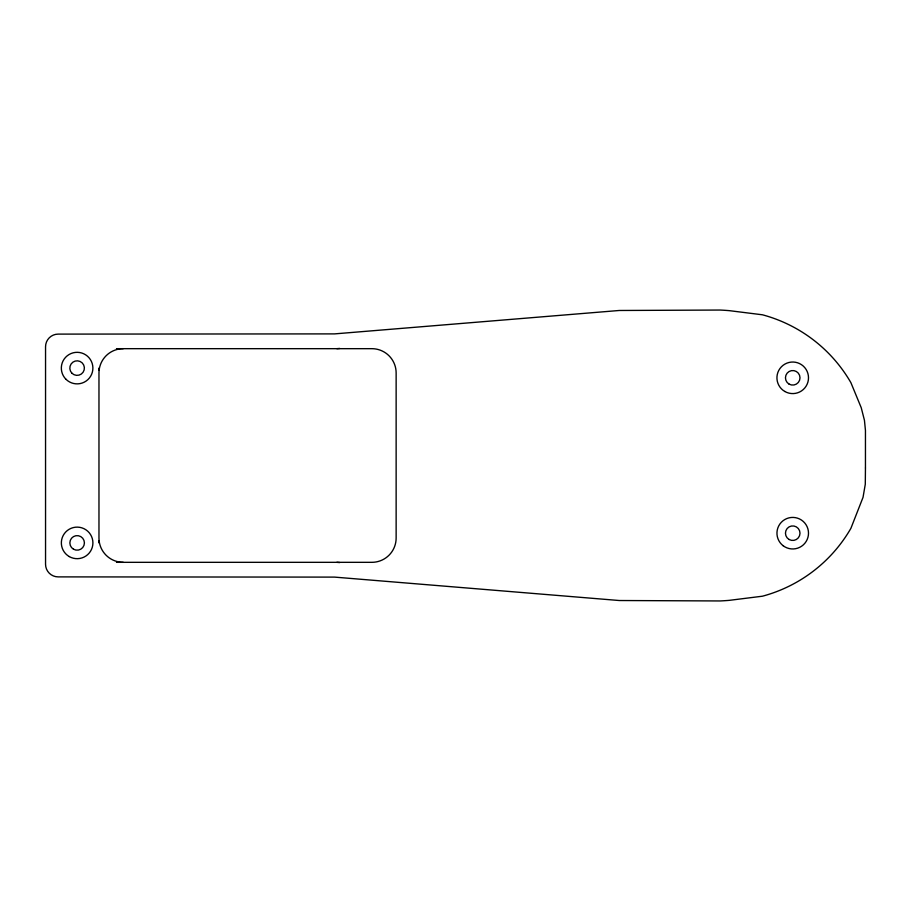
<?xml version="1.0" encoding="UTF-8"?>
<svg xmlns="http://www.w3.org/2000/svg" width="911" height="911" viewBox="0 0 911 911"><rect width="100%" height="100%" fill="white"/><g stroke="black" fill="none" stroke-linecap="round" stroke-linejoin="round"><path stroke-width="1.37" d="M865.45 467.947L865.45 430.425L864.448 420.324L861.248 407.764L850.897 382.666A145.669 145.669 0 0 0 762.45 314.796L729.312 310.651A266.058 266.035 0 0 0 720.111 310.047L619.286 310.48L334.553 333.893L58.179 334.109A12.629 12.629 0 0 0 45.55 346.727L45.55 564.273A12.629 12.629 0 0 0 58.179 576.891L334.553 577.107L619.286 600.52L720.111 600.953A266.058 266.035 0 0 0 729.312 600.349L762.45 596.204A145.669 145.669 0 0 0 850.897 528.334L863.036 497.338L865.291 484.242L865.45 468.026M336.888 348.674L339.723 348.435M116.494 348.674L371.859 348.674A24.278 24.278 0 0 1 396.137 372.952L396.137 538.048A24.278 24.278 0 0 1 371.859 562.326L116.494 562.326M336.888 562.326L339.723 562.565M123.247 562.326A24.278 24.278 0 0 1 98.969 538.048L98.969 372.952A24.278 24.278 0 0 1 123.247 348.674M98.866 540.781A24.278 24.278 0 0 1 98.969 542.899M98.969 368.101A24.278 24.278 0 0 1 98.866 370.219M69.236 556.564A15.783 15.783 0 0 0 92.911 542.899A15.783 15.783 0 0 0 69.236 529.234A15.783 15.783 0 0 0 69.236 556.564M73.495 549.208A7.288 7.288 0 0 0 84.416 542.899A7.288 7.288 0 0 0 73.495 536.59A7.288 7.288 0 0 0 73.495 549.208M71.992 373.282A7.288 7.288 0 0 0 84.154 369.934A7.288 7.288 0 0 0 75.18 361.075A7.288 7.288 0 0 0 71.992 373.282M65.956 379.261A15.783 15.783 0 0 0 92.353 372.178A15.783 15.783 0 0 0 73.028 352.853A15.783 15.783 0 0 0 65.956 379.261M789.085 539.494A7.288 7.288 0 0 0 800.006 533.197A7.288 7.288 0 0 0 789.085 526.888A7.288 7.288 0 0 0 789.085 539.494M789.085 384.112A7.288 7.288 0 0 0 800.006 377.803A7.288 7.288 0 0 0 789.085 371.506A7.288 7.288 0 0 0 789.085 384.112M783.096 545.689A15.783 15.783 0 0 0 808.364 535.281A15.783 15.783 0 0 0 786.717 518.598A15.783 15.783 0 0 0 783.096 545.689M784.827 391.479A15.783 15.783 0 0 0 808.501 377.803A15.783 15.783 0 0 0 784.827 364.138A15.783 15.783 0 0 0 784.827 391.479"/></g></svg>
